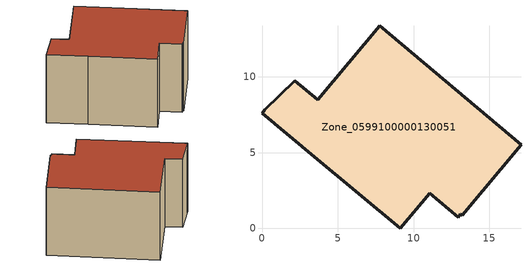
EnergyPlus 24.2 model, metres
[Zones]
Zone_0599100000130051
 floor ground (C_G): 13.2,0.86 13.09,0.95 12.93,0.74 11.05,2.32 9.12,0 3.43,4.72 0,7.59 0.19,7.81 2.17,9.73 3.69,8.5 7.76,13.38 17.08,5.52 z0
 wall outside (C_F): 0.19,7.81 0,7.59 3.43,4.72 9.12,0 11.05,2.32 12.93,0.74 13.09,0.95 13.2,0.86 17.08,5.52 7.76,13.38 3.69,8.5 2.17,9.73 0.19,7.81 z0:8.74
 roof outside (C_R): 13.09,0.95 13.2,0.86 17.08,5.52 7.76,13.38 3.69,8.5 2.17,9.73 0.19,7.81 0,7.59 3.43,4.72 9.12,0 11.05,2.32 12.93,0.74 z8.74
[BUILDING]
Pand.0599100000130051: North Axis=0; Terrain=City; Loads Convergence Tolerance Value=0.04; Temperature Convergence Tolerance Value=0.4; Solar Distribution=FullExterior; Maximum Number of Warmup Days=25; Minimum Number of Warmup Days=1
[Site:Location]
Rotterdam.The.Hague.AP_ZH_NLD Design_Conditions: Latitude=51.96; Longitude=4.45; Time Zone=1; Elevation=-4.5
[SITE:GROUNDTEMPERATURE:BUILDINGSURFACE]
18, 18, 18, 18, 18, 18, 18, 18, 18, 18, 18, 18
[MATERIAL] Thermal Absorptance=0.9; Solar Absorptance=0.7; Visible Absorptance=0.7
Name | Roughness | Thickness | Conductivity | Density | Specific Heat
G.TC.1946-1964 | MediumSmooth | 0.15 | 1 | 540 | 1210
F.TC.1946-1964 | Rough | 0.3 | 0.857143 | 1920 | 840
R.TC.1946-1964 | MediumRough | 0.2 | 0.235294 | 1500 | 1000
[CONSTRUCTION]
C_G: G.TC.1946-1964
C_F: F.TC.1946-1964
C_R: R.TC.1946-1964
[ZONE]
Zone_0599100000130051: Type=1; Multiplier=1; Ceiling Height=Autocalculate; Volume=Autocalculate; Floor Area=autocalculate; Part of Total Floor Area=Yes
[ZONEINFILTRATION:DESIGNFLOWRATE]
Infil_Zone_0599100000130051: Zone or ZoneList or Space or SpaceList=Zone_0599100000130051; Schedule=AlwaysOn; Design Flow Rate Calculation Method=Flow/Area; Flow Rate per Floor Area=0.003; Constant Term Coefficient=1; Temperature Term Coefficient=0; Velocity Term Coefficient=0; Velocity Squared Term Coefficient=0
[HVACTEMPLATE:ZONE:IDEALLOADSAIRSYSTEM]
Zone_0599100000130051: Maximum Heating Supply Air Temperature=50; Minimum Cooling Supply Air Temperature=13; Maximum Heating Supply Air Humidity Ratio=0.0156; Minimum Cooling Supply Air Humidity Ratio=0.0077; Heating Limit=NoLimit; Cooling Limit=NoLimit; Dehumidification Control Type=ConstantSensibleHeatRatio; Cooling Sensible Heat Ratio=0.7; Dehumidification Setpoint=60; Humidification Control Type=None; Humidification Setpoint=30; Outdoor Air Method=None; Outdoor Air Flow Rate per Person=0.00944; Outdoor Air Flow Rate per Zone Floor Area=0; Outdoor Air Flow Rate per Zone=0; Demand Controlled Ventilation Type=None; Outdoor Air Economizer Type=NoEconomizer; Heat Recovery Type=None; Sensible Heat Recovery Effectiveness=0.7; Latent Heat Recovery Effectiveness=0.65
[ZONECONTROL:THERMOSTAT]
ThermostatControl_Zone_0599100000130051: Zone or ZoneList=Zone_0599100000130051; Control Type Schedule=DualSetpointControlType; Control 1=Thermostat_Zone_0599100000130051; Temperature Difference Between Cutout And Setpoint=0
[THERMOSTATSETPOINT:DUALSETPOINT]
Thermostat_Zone_0599100000130051: Heating Setpoint Temperature Schedule=HeatingSetpoint_Zone_0599100000130051; Cooling Setpoint Temperature Schedule=CoolingSetpoint_Zone_0599100000130051
[SCHEDULE:COMPACT]
HeatingSetpoint_Zone_0599100000130051: Through: 12/31, For: AllDays, Until: 24:00, 21
CoolingSetpoint_Zone_0599100000130051: Through: 12/31, For: AllDays, Until: 24:00, 24
DualSetpointControlType: Through: 12/31, For: AllDays, Until: 24:00, 4
AlwaysOn: Through: 12/31, For: AllDays, Until: 24:00, 1
